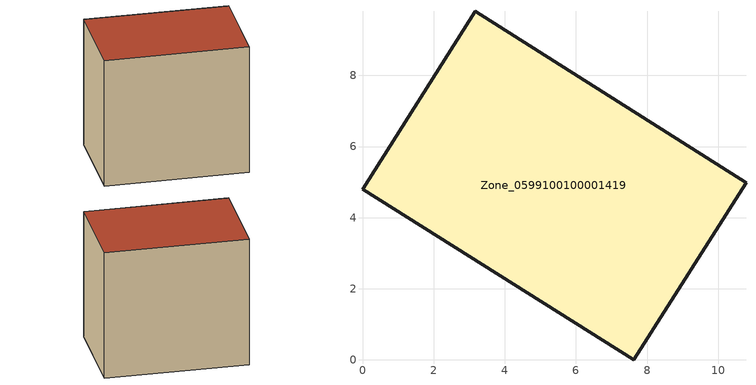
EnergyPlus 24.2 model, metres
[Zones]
Zone_0599100100001419
 floor ground (C_G): 3.17,9.81 10.78,4.99 7.62,0 0,4.8 z1.63
 wall outside (C_F): 10.78,4.99 3.17,9.81 0,4.8 7.62,0 10.78,4.99 z1.63:10.09
 roof outside (C_R): 0,4.8 7.62,0 10.78,4.99 3.17,9.81 z10.09
[BUILDING]
Pand.0599100100001419: North Axis=0; Terrain=City; Loads Convergence Tolerance Value=0.04; Temperature Convergence Tolerance Value=0.4; Solar Distribution=FullExterior; Maximum Number of Warmup Days=25; Minimum Number of Warmup Days=1
[Site:Location]
Rotterdam.The.Hague.AP_ZH_NLD Design_Conditions: Latitude=51.96; Longitude=4.45; Time Zone=1; Elevation=-4.5
[SITE:GROUNDTEMPERATURE:BUILDINGSURFACE]
18, 18, 18, 18, 18, 18, 18, 18, 18, 18, 18, 18
[MATERIAL] Thermal Absorptance=0.9; Solar Absorptance=0.7; Visible Absorptance=0.7
Name | Roughness | Thickness | Conductivity | Density | Specific Heat
G.TC.2015-2018 | MediumSmooth | 0.15 | 0.0428571 | 540 | 1210
F.TC.2015-2018 | Rough | 0.3 | 0.0666667 | 1920 | 840
R.TC.2015-2018 | MediumRough | 0.2 | 0.0333333 | 1500 | 1000
[CONSTRUCTION]
C_G: G.TC.2015-2018
C_F: F.TC.2015-2018
C_R: R.TC.2015-2018
[ZONE]
Zone_0599100100001419: Type=1; Multiplier=1; Ceiling Height=Autocalculate; Volume=Autocalculate; Floor Area=autocalculate; Part of Total Floor Area=Yes
[ZONEINFILTRATION:DESIGNFLOWRATE]
Infil_Zone_0599100100001419: Zone or ZoneList or Space or SpaceList=Zone_0599100100001419; Schedule=AlwaysOn; Design Flow Rate Calculation Method=Flow/Area; Flow Rate per Floor Area=0.0015; Constant Term Coefficient=1; Temperature Term Coefficient=0; Velocity Term Coefficient=0; Velocity Squared Term Coefficient=0
[HVACTEMPLATE:ZONE:IDEALLOADSAIRSYSTEM]
Zone_0599100100001419: Maximum Heating Supply Air Temperature=50; Minimum Cooling Supply Air Temperature=13; Maximum Heating Supply Air Humidity Ratio=0.0156; Minimum Cooling Supply Air Humidity Ratio=0.0077; Heating Limit=NoLimit; Cooling Limit=NoLimit; Dehumidification Control Type=ConstantSensibleHeatRatio; Cooling Sensible Heat Ratio=0.7; Dehumidification Setpoint=60; Humidification Control Type=None; Humidification Setpoint=30; Outdoor Air Method=None; Outdoor Air Flow Rate per Person=0.00944; Outdoor Air Flow Rate per Zone Floor Area=0; Outdoor Air Flow Rate per Zone=0; Demand Controlled Ventilation Type=None; Outdoor Air Economizer Type=NoEconomizer; Heat Recovery Type=None; Sensible Heat Recovery Effectiveness=0.7; Latent Heat Recovery Effectiveness=0.65
[ZONECONTROL:THERMOSTAT]
ThermostatControl_Zone_0599100100001419: Zone or ZoneList=Zone_0599100100001419; Control Type Schedule=DualSetpointControlType; Control 1=Thermostat_Zone_0599100100001419; Temperature Difference Between Cutout And Setpoint=0
[THERMOSTATSETPOINT:DUALSETPOINT]
Thermostat_Zone_0599100100001419: Heating Setpoint Temperature Schedule=HeatingSetpoint_Zone_0599100100001419; Cooling Setpoint Temperature Schedule=CoolingSetpoint_Zone_0599100100001419
[SCHEDULE:COMPACT]
HeatingSetpoint_Zone_0599100100001419: Through: 12/31, For: AllDays, Until: 24:00, 21
CoolingSetpoint_Zone_0599100100001419: Through: 12/31, For: AllDays, Until: 24:00, 24
DualSetpointControlType: Through: 12/31, For: AllDays, Until: 24:00, 4
AlwaysOn: Through: 12/31, For: AllDays, Until: 24:00, 1
